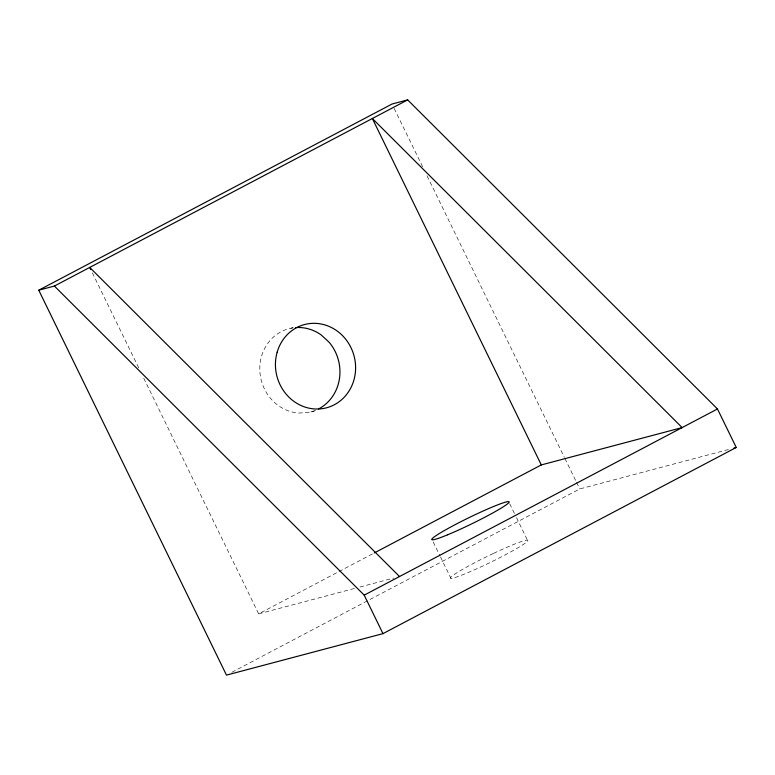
<?xml version="1.0" encoding="UTF-8"?>
<svg xmlns="http://www.w3.org/2000/svg" width="775" height="775" viewBox="0 0 775 775"><rect width="100%" height="100%" fill="white"/><g stroke="black" fill="none" stroke-linecap="round" stroke-linejoin="round"><path stroke-width="0.58" stroke-dasharray="3.88 2.91" d="M143.753 378.21L258.685 613.858L337.91 572.115M338.975 571.543L373.23 553.495M231.841 672.293L579.758 488.948L730.408 449.006M290.858 328.242L293.095 327.651M293.134 327.844A43.051 39.874 75.2 0 0 259.867 371.564A43.051 39.874 75.2 0 0 298.462 413.065L308.876 412.416L315.59 410.643M258.685 613.858L355.299 588.254M359.949 587.014L393.71 578.063M394.146 108.384L422.782 167.1M427.025 175.799L564.384 457.415M564.917 458.5L576.048 481.333M576.581 482.418L579.758 488.948M509.717 503.769L514.406 513.389M516.499 517.661L527.446 540.117M433.206 541.958L439.987 555.859M440.51 556.925L450.934 578.315M92.37 272.868L138.987 368.435M314.447 410.808A43.051 39.874 75.2 0 1 308.876 412.416M493.317 553.486L483.203 558.397A43.051 3.381 -26 0 0 459.052 576.164L466.376 573.297A43.051 3.381 -26 0 0 525.314 543.081A43.051 3.381 -26 0 0 493.317 553.486"/><path stroke-width="1.16" d="M38.75 290.199L392.024 104.034L407.679 99.888L717.476 408.968L736.25 447.466L382.976 633.63L226.484 675.112L38.75 290.199L54.395 286.052L407.679 99.888M374.306 552.933L541.308 464.923L682.145 427.587L372.349 118.497L541.308 464.923M54.395 286.052L364.202 595.142L717.476 408.968M733.915 448.086L736.25 447.466M399.522 576.523L89.726 267.433L90.782 269.613M364.202 595.142L382.976 633.63M295.449 327.593A43.051 39.874 75.2 0 1 321.121 334.887L329.201 342.327A43.051 39.874 75.2 0 1 318.68 408.9M277.179 352.092A43.051 39.874 75.2 0 0 324.531 408.27A43.051 39.874 75.2 0 0 344.846 338.171A43.051 39.874 75.2 0 0 277.179 352.092M447.601 534.798A43.051 3.381 -26 0 0 508.923 502.491A43.051 3.381 -26 0 0 454.731 524.878A43.051 3.381 -26 0 0 447.601 534.798"/></g></svg>
